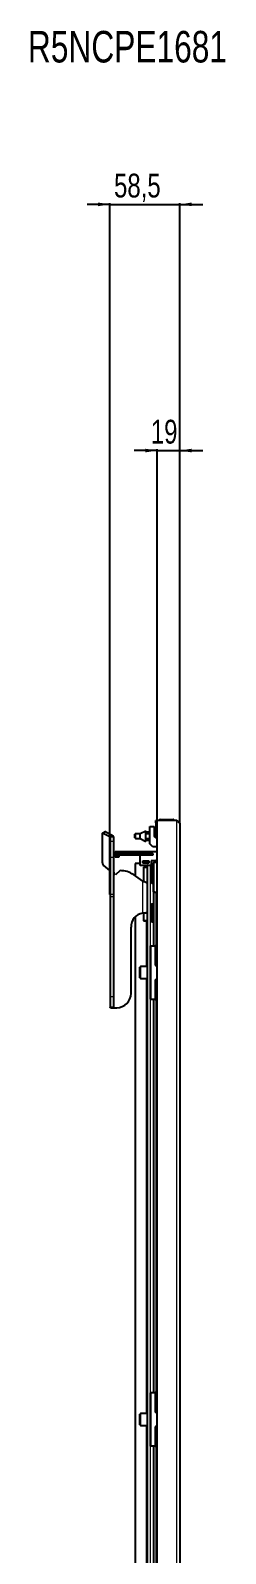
# Model space of a CAD drawing. Header units: millimetres. Extents: x -984 to 2790, y -1538 to 1219.
# Drawn here: x 777 to 941, y -59 to 1219 of the extents above; entities that cross this region are included whole.
import ezdxf

# ---------------------------------------------------------------- set-up
doc = ezdxf.new("R2010")
doc.units = ezdxf.units.MM
doc.layers.add('FORMAT', color=7, linetype='Continuous')
doc.styles.add('SLDTEXTSTYLE0', font='TXT', dxfattribs={"width": 0.75})
doc.dimstyles.new('SLDDIMSTYLE1', dxfattribs={"dimtxt": 20, "dimasz": 10, "dimexe": 0, "dimexo": 0.0625, "dimgap": 5, "dimtad": 2, "dimdec": 1, "dimrnd": 1e-09, "dimzin": 12, "dimdsep": 46, "dimtxsty": 'SLDTEXTSTYLE0', "dimsah": 1, "dimcen": 0.09, "dimadec": 0, "dimazin": 3, "dimtfac": 1, "dimtmove": 0, "dimatfit": 0, "dimfxl": 0, "dimfrac": 2, "dimtolj": 1, "dimtzin": 12, "dimarcsym": 0})

# ---------------------------------------------------------------- blocks, each defined once
blk = doc.blocks.new('_D_4')
at = {"layer": 'FORMAT'}
for p, q in [((843.9, 494.3), (843.9, 1074.3)), ((902.4, 553.7), (902.4, 1074.3)), ((843.9, 1073.3), (824.7, 1073.3)), ((843.9, 1073.3), (902.4, 1073.3)), ((902.4, 1073.3), (921.6, 1073.3))]:
    blk.add_line(p, q, dxfattribs=at)
for points in [[(843.9, 1073.3), (833.9, 1074.9), (833.9, 1071.8)], [(902.4, 1073.3), (912.4, 1071.8), (912.4, 1074.9)]]:
    blk.add_solid(points, dxfattribs=at)
at = {"layer": 'FORMAT', "insert": (847.3, 1099.1), "char_height": 20, "attachment_point": 1, "style": 'SLDTEXTSTYLE0'}
blk.add_mtext('58,5', dxfattribs=at)
blk = doc.blocks.new('_D_5')
at = {"layer": 'FORMAT'}
for p, q in [((883.4, 866.8), (864.2, 866.8)), ((883.4, 556.3), (883.4, 867.8)), ((883.4, 866.8), (902.4, 866.8)), ((902.4, 553.7), (902.4, 867.8)), ((902.4, 866.8), (921.6, 866.8))]:
    blk.add_line(p, q, dxfattribs=at)
for points in [[(883.4, 866.8), (873.4, 868.3), (873.4, 865.2)], [(902.4, 866.8), (912.4, 865.2), (912.4, 868.3)]]:
    blk.add_solid(points, dxfattribs=at)
at = {"layer": 'FORMAT', "insert": (878.1, 892.6), "char_height": 20, "attachment_point": 1, "style": 'SLDTEXTSTYLE0'}
blk.add_mtext('19', dxfattribs=at)

msp = doc.modelspace()

# ---------------------------------------------------------------- linework, layer by layer
at = {"color": 7, "linetype": 'Continuous', "lineweight": 25}
for p, q in [((877.3, 536.78), (877.3, 551.28)), ((877.3, 551.28), (880.8, 551.28)), ((880.8, 551.28), (880.8, 543.56)), ((882.4, 554.28), (882.4, 556.28)), ((883.4, 556.28), (882.4, 556.28)), ((883.4, 554.28), (882.4, 554.28)), ((882.4, 554.28), (882.4, 543.64)), ((883.4, -998.72), (883.4, 556.28)), ((899.8, 556.28), (883.4, 556.28)), ((885.65, 557.03), (885.65, 556.28)), ((885.9, 557.28), (886.8, 557.28)), ((886.8, 557.28), (896.9, 557.28)), ((897.15, 556.28), (897.15, 557.03)), ((902.4, 553.68), (902.4, -996.12)), ((837.53, 520.72), (837.53, 545.2)), ((839.92, 546.8), (837.79, 545.74)), ((838.24, 545.71), (843.74, 542.96)), ((840.36, 546.77), (845.86, 544.03)), ((843.92, 542.75), (843.92, 538.74)), ((843.92, 538.74), (843.92, 525.23)), ((846.92, 542.75), (846.92, 538.74)), ((846.92, 538.74), (846.92, 525.23)), ((864.8, 541.82), (864.8, 544.83)), ((865.3, 545.33), (869.3, 545.33)), ((865.3, 541.32), (869.3, 541.32)), ((869.3, 545.33), (873.8, 547.82)), ((869.3, 541.32), (869.3, 545.33)), ((869.3, 541.32), (873.8, 538.82)), ((873.8, 545.26), (873.8, 547.82)), ((873.8, 546.82), (877.3, 546.82)), ((873.8, 545.32), (877.3, 545.32)), ((873.8, 541.38), (873.8, 545.26)), ((873.8, 538.82), (873.8, 541.38)), ((873.8, 541.32), (877.3, 541.32)), ((873.8, 539.82), (877.3, 539.82)), ((879.8, 534.28), (877.3, 536.78)), ((881.89, 542.11), (883.4, 541.68)), ((882.4, 543.64), (883.4, 542.31)), ((843.92, 525.23), (843.92, 494.34)), ((846.92, 525.23), (846.92, 494.34)), ((848.3, 528.78), (848.3, 530.48)), ((848.3, 530.48), (883.4, 530.48)), ((848.3, 527.28), (848.3, 528.78)), ((848.3, 528.78), (850.3, 528.78)), ((850.3, 527.28), (848.3, 527.28)), ((848.3, 525.48), (848.3, 527.28)), ((851.3, 525.48), (848.3, 525.48)), ((850.3, 528.78), (850.3, 527.28)), ((877.8, 528.78), (850.3, 528.78)), ((877.8, 527.28), (850.3, 527.28)), ((851.3, 527.28), (851.3, 525.48)), ((869.3, 518.48), (869.3, 527.28)), ((877.8, 527.28), (877.8, 528.78)), ((877.8, 528.78), (879.8, 528.78)), ((879.8, 527.28), (877.8, 527.28)), ((883.4, 534.28), (879.8, 534.28)), ((879.8, 528.78), (879.8, 527.28)), ((843.74, 514.44), (838.62, 518.49)), ((848.51, 510.64), (847.22, 512.04)), ((852.45, 514.28), (848.51, 510.64)), ((864.9, 520.28), (864.9, 509.97)), ((869.3, 520.28), (864.9, 520.28)), ((878.3, 518.48), (869.3, 518.48)), ((871.3, 520.48), (871.3, 522.48)), ((871.3, 522.48), (876.3, 522.48)), ((876.3, 520.48), (871.3, 520.48)), ((874.9, 517.13), (871.9, 517.13)), ((871.9, 517.13), (871.9, 516.6)), ((871.9, 516.6), (871.9, 505.31)), ((874.9, 518.48), (874.9, -933.48)), ((876.3, 522.48), (876.3, 520.48)), ((881.15, 522.48), (878.3, 522.48)), ((878.3, 522.48), (878.3, 518.48)), ((878.9, 518.78), (878.4, 518.28)), ((878.4, 504.28), (878.4, 518.28)), ((880.4, 518.78), (878.9, 518.78)), ((878.9, 518.78), (878.9, 503.78)), ((880.2, 516.64), (880.4, 516.64)), ((880.2, 514.64), (880.2, 516.64)), ((880.2, 514.64), (880.4, 514.64)), ((880.2, 512.68), (880.2, 514.64)), ((880.2, 512.68), (880.4, 512.68)), ((880.2, 511.63), (880.4, 511.63)), ((880.2, 510.59), (880.2, 511.63)), ((880.4, 496.58), (880.4, 520.98)), ((880.7, 521.28), (883.4, 521.28)), ((883.4, 523.13), (881.15, 522.48)), ((871.3, 505.48), (863.55, 510.92)), ((874.6, 504.28), (874.9, 504.28)), ((878.4, 504.28), (878.9, 503.78)), ((878.9, 503.78), (880.2, 503.78)), ((880.18, 510.22), (880.2, 510.22)), ((880.4, 507), (880.18, 507)), ((880.2, 510.59), (880.4, 510.59)), ((880.2, 509.2), (880.2, 510.59)), ((880.2, 509.2), (880.4, 509.2)), ((880.2, 508.71), (880.2, 509.2)), ((880.2, 508.71), (880.4, 508.71)), ((880.2, 507.91), (880.2, 508.71)), ((880.2, 507.91), (880.4, 507.91)), ((880.2, 507.13), (880.2, 507.91)), ((880.2, 503.68), (880.4, 503.68)), ((880.2, 503.35), (880.2, 503.68)), ((880.2, 503.35), (880.4, 503.35)), ((880.2, 502.67), (880.2, 503.32)), ((880.2, 502.67), (880.4, 502.67)), ((880.2, 501.64), (880.4, 501.64)), ((880.2, 501.53), (880.2, 501.64)), ((880.2, 501.53), (880.4, 501.53)), ((880.2, 501.29), (880.2, 501.53)), ((880.2, 501.29), (880.4, 501.29)), ((880.2, 500.93), (880.2, 501.29)), ((880.2, 500.93), (880.4, 500.93)), ((843.92, 494.34), (843.92, 492.34)), ((843.92, 492.34), (843.92, 408.28)), ((846.92, 494.34), (846.92, 492.34)), ((846.92, 492.34), (846.92, 408.28)), ((878.9, 486.28), (878.4, 485.78)), ((878.4, 471.78), (878.4, 485.78)), ((880.4, 486.28), (878.9, 486.28)), ((878.9, 486.28), (878.9, 471.28)), ((880.4, 496.28), (880.4, 451.28)), ((880.4, 496.28), (880.7, 496.28)), ((881.35, 496.28), (880.7, 496.28)), ((881.35, 496.28), (882.4, 496.28)), ((882.4, 496.28), (883.4, 496.28)), ((864.9, 475.4), (864.9, -917.83)), ((874.9, 478.53), (871.9, 478.53)), ((871.9, 478.53), (871.9, 472.38)), ((861.51, 411.28), (861.51, 466.78)), ((871.9, 472.38), (871.9, 472.24)), ((871.9, 472.24), (874.9, 472.24)), ((878.4, 471.78), (878.9, 471.28)), ((878.9, 471.28), (880.4, 471.28)), ((877.9, 406.48), (877.9, 451.08)), ((878.1, 451.28), (881.7, 451.28)), ((882.1, 451.28), (881.7, 451.28)), ((881.9, 451.08), (881.9, 434.98)), ((882.1, 451.28), (883.4, 451.28)), ((882.1, 434.78), (883.4, 434.78)), ((868.9, 427.74), (868.9, 433.18)), ((868.9, 424.38), (868.9, 427.74)), ((874.9, 433.78), (869.5, 433.78)), ((869.5, 423.78), (874.9, 423.78)), ((881.9, 422.58), (881.9, 406.48)), ((883.4, 422.78), (882.1, 422.78)), ((843.92, 408.28), (843.92, 399.31)), ((846.92, 399.31), (843.92, 399.31)), ((844.88, 399.28), (847, 399.28)), ((846.92, 408.28), (846.92, 399.31)), ((847.22, 399.28), (847, 399.28)), ((847.22, 399.28), (849.51, 399.28)), ((881.7, 406.28), (878.1, 406.28)), ((880.4, 406.28), (880.4, 76.28)), ((881.7, 406.28), (882.1, 406.28)), ((883.4, 406.28), (882.1, 406.28)), ((877.9, 31.48), (877.9, 76.08)), ((878.1, 76.28), (881.7, 76.28)), ((882.1, 76.28), (881.7, 76.28)), ((881.9, 76.08), (881.9, 59.98)), ((882.1, 76.28), (883.4, 76.28)), ((868.9, 52.74), (868.9, 58.18)), ((868.9, 49.38), (868.9, 52.74)), ((874.9, 58.78), (869.5, 58.78)), ((882.1, 59.78), (883.4, 59.78)), ((869.5, 48.78), (874.9, 48.78)), ((881.9, 47.58), (881.9, 31.48)), ((883.4, 47.78), (882.1, 47.78)), ((881.7, 31.28), (878.1, 31.28)), ((880.4, 31.28), (880.4, -473.72)), ((881.7, 31.28), (882.1, 31.28)), ((883.4, 31.28), (882.1, 31.28))]:
    msp.add_line(p, q, dxfattribs=at)
at = {"color": 8, "linetype": 'Continuous', "lineweight": 18}
for p, q in [((886.59, 557.03), (885.65, 557.03)), ((897.15, 557.03), (886.59, 557.03)), ((899.8, -998.72), (899.8, 556.28)), ((840.36, 546.77), (838.24, 545.71)), ((843.74, 542.96), (845.86, 544.03)), ((843.74, 514.44), (843.74, 542.96)), ((843.92, 542.75), (846.92, 542.75)), ((846.92, 538.74), (843.92, 538.74)), ((865.3, 545.33), (865.3, 541.32)), ((846.92, 525.23), (843.92, 525.23)), ((847.22, 399.28), (847.22, 512.04)), ((874.9, 516.6), (871.9, 516.6)), ((874.3, 518.48), (874.3, 517.13)), ((877.5, 518.48), (877.5, -931.52)), ((880.4, 520.98), (880.7, 520.98)), ((880.7, 521.28), (880.7, 520.98)), ((883.4, 520.98), (880.7, 520.98)), ((880.7, 520.98), (880.7, 496.58)), ((871.3, 478.64), (871.3, 505.48)), ((880.2, 505.41), (880.4, 505.41)), ((846.92, 494.34), (843.92, 494.34)), ((846.92, 492.34), (843.92, 492.34)), ((880.7, 496.58), (880.4, 496.58)), ((880.7, 496.58), (883.4, 496.58)), ((880.7, 496.58), (880.7, 496.28)), ((882.4, 496.28), (882.4, 451.28)), ((874.9, 472.38), (871.9, 472.38)), ((874.3, 472.24), (874.3, 433.78)), ((877.9, 451.08), (878.1, 451.08)), ((878.1, 451.28), (878.1, 451.08)), ((878.1, 451.08), (878.1, 406.48)), ((881.7, 451.08), (878.1, 451.08)), ((881.7, 451.28), (881.7, 451.08)), ((881.7, 434.98), (881.7, 451.08)), ((881.7, 451.08), (881.9, 451.08)), ((881.9, 451.08), (882.1, 451.08)), ((882.1, 451.28), (882.1, 451.08)), ((882.1, 451.08), (882.1, 434.98)), ((883.4, 451.08), (882.1, 451.08)), ((881.9, 434.98), (881.7, 434.98)), ((881.9, 434.98), (882.1, 434.98)), ((882.1, 434.78), (882.1, 434.98)), ((882.1, 434.98), (883.4, 434.98)), ((882.1, 434.78), (882.1, 434.58)), ((883.4, 434.58), (882.1, 434.58)), ((869.5, 433.78), (869.5, 427.6)), ((869.5, 427.6), (869.5, 423.78)), ((874.3, 423.78), (874.3, 58.78)), ((881.7, 422.58), (881.9, 422.58)), ((881.7, 406.48), (881.7, 422.58)), ((882.1, 422.58), (881.9, 422.58)), ((882.1, 422.98), (883.4, 422.98)), ((882.1, 422.98), (882.1, 422.78)), ((882.1, 422.78), (882.1, 422.58)), ((883.4, 422.58), (882.1, 422.58)), ((882.1, 422.58), (882.1, 406.48)), ((846.92, 408.28), (843.92, 408.28)), ((878.1, 406.48), (877.9, 406.48)), ((878.1, 406.48), (881.7, 406.48)), ((878.1, 406.48), (878.1, 406.28)), ((881.7, 406.48), (881.9, 406.48)), ((881.7, 406.48), (881.7, 406.28)), ((882.1, 406.48), (881.9, 406.48)), ((882.1, 406.48), (882.1, 406.28)), ((882.1, 406.48), (883.4, 406.48)), ((882.4, 406.28), (882.4, 76.28)), ((877.9, 76.08), (878.1, 76.08)), ((878.1, 76.28), (878.1, 76.08)), ((878.1, 76.08), (878.1, 31.48)), ((881.7, 76.08), (878.1, 76.08)), ((881.7, 76.28), (881.7, 76.08)), ((881.7, 59.98), (881.7, 76.08)), ((881.7, 76.08), (881.9, 76.08)), ((881.9, 76.08), (882.1, 76.08)), ((882.1, 76.28), (882.1, 76.08)), ((882.1, 76.08), (882.1, 59.98)), ((883.4, 76.08), (882.1, 76.08)), ((869.5, 58.78), (869.5, 52.6)), ((869.5, 52.6), (869.5, 48.78)), ((881.9, 59.98), (881.7, 59.98)), ((881.9, 59.98), (882.1, 59.98)), ((882.1, 59.98), (883.4, 59.98)), ((882.1, 59.78), (882.1, 59.98)), ((882.1, 59.78), (882.1, 59.58)), ((883.4, 59.58), (882.1, 59.58)), ((874.3, 48.78), (874.3, -491.22)), ((881.7, 31.48), (881.7, 47.58)), ((881.7, 47.58), (881.9, 47.58)), ((882.1, 47.58), (881.9, 47.58)), ((882.1, 47.98), (883.4, 47.98)), ((882.1, 47.98), (882.1, 47.78)), ((882.1, 47.78), (882.1, 47.58)), ((882.1, 47.58), (882.1, 31.48)), ((883.4, 47.58), (882.1, 47.58)), ((878.1, 31.48), (877.9, 31.48)), ((878.1, 31.48), (881.7, 31.48)), ((878.1, 31.48), (878.1, 31.28)), ((881.7, 31.48), (881.9, 31.48)), ((881.7, 31.48), (881.7, 31.28)), ((882.1, 31.48), (881.9, 31.48)), ((882.1, 31.48), (882.1, 31.28)), ((882.1, 31.48), (883.4, 31.48)), ((882.4, 31.28), (882.4, -473.72))]:
    msp.add_line(p, q, dxfattribs=at)
at = {"color": 7, "linetype": 'Continuous', "lineweight": 25, "flags": 128}
msp.add_lwpolyline([(837.53, 545.2), (837.55, 545.36), (837.59, 545.51), (837.65, 545.62), (837.74, 545.71), (837.85, 545.76), (837.97, 545.78), (838.1, 545.77), (838.24, 545.71)], dxfattribs=at)
at = {"color": 7, "linetype": 'Continuous', "lineweight": 25}
for centre, radius, start, end in [((885.9, 557.03), 0.25, 90, 180), ((896.9, 557.03), 0.25, 0, 90), ((840.11, 546.35), 0.489, 59.11421, 113.61803), ((843.65, 542.71), 0.266, 8.41625, 70.8623), ((845.34, 542.52), 1.59, 8.41625, 70.8623), ((865.3, 544.83), 0.5, 90, 180), ((865.3, 541.82), 0.5, 180, 270), ((882.3, 543.56), 1.5, 180, 254), ((840.54, 520.81), 3.01, 181.68734, 230.32891), ((852.45, 494.28), 20, 56.30993, 90), ((880.7, 520.98), 0.3, 90, 180), ((880.7, 496.58), 0.3, 180, 270), ((873.08, 467.2), 11.58, 98.85875, 182.06888), ((878.1, 451.08), 0.2, 90, 180), ((881.7, 451.08), 0.2, 0, 90), ((882.1, 434.98), 0.2, 180, 270), ((869.5, 433.18), 0.6, 90, 180), ((869.5, 424.38), 0.6, 180, 270), ((882.1, 422.58), 0.2, 90, 180), ((849.51, 411.28), 12, 270, 0), ((878.1, 406.48), 0.2, 180, 270), ((881.7, 406.48), 0.2, 270, 0), ((878.1, 76.08), 0.2, 90, 180), ((881.7, 76.08), 0.2, 0, 90), ((869.5, 58.18), 0.6, 90, 180), ((882.1, 59.98), 0.2, 180, 270), ((869.5, 49.38), 0.6, 180, 270), ((882.1, 47.58), 0.2, 90, 180), ((878.1, 31.48), 0.2, 180, 270), ((881.7, 31.48), 0.2, 270, 0)]:
    msp.add_arc(centre, radius, start, end, dxfattribs=at)
at = {"color": 8, "linetype": 'Continuous', "lineweight": 18}
for centre, start, end in [((882.1, 434.98), 180, 270), ((882.1, 422.58), 90, 180), ((882.1, 59.98), 180, 270), ((882.1, 47.58), 90, 180)]:
    msp.add_arc(centre, 0.4, start, end, dxfattribs=at)
at = {"color": 7, "linetype": 'Continuous', "lineweight": 25}
for points in [[(899.8, 556.28), (900.14, 556.07), (900.82, 555.63), (901.68, 554.98), (902.28, 554.33), (902.36, 553.9), (902.4, 553.68)], [(843.74, 514.44), (843.77, 514.42), (843.82, 514.37), (843.87, 514.29), (843.91, 514.21), (843.91, 514.16), (843.92, 514.13)], [(846.92, 513.57), (846.94, 513.32), (846.97, 512.81), (847.14, 512.3), (847.22, 512.04)], [(871.3, 505.48), (871.65, 505.38), (872.35, 505.18), (873.3, 504.88), (874.11, 504.58), (874.44, 504.38), (874.6, 504.28)], [(874.6, 478.78), (874.44, 478.77), (874.11, 478.75), (873.3, 478.71), (872.35, 478.68), (871.65, 478.65), (871.3, 478.64)], [(874.9, 478.53), (874.89, 478.57), (874.86, 478.66), (874.69, 478.74), (874.6, 478.78)], [(844.88, 399.28), (844.74, 399.28), (844.45, 399.29), (844.15, 399.3), (843.95, 399.3), (843.93, 399.31), (843.92, 399.31)], [(847, 399.28), (846.99, 399.28), (846.96, 399.29), (846.94, 399.3), (846.92, 399.3), (846.92, 399.31), (846.92, 399.31)]]:
    msp.add_open_spline(points, degree=3, dxfattribs=at)
for points, knots in [([(875.05, 520.48), (875.06, 520.5), (875.12, 520.6), (875.56, 520.77), (876, 520.92), (876.29, 521), (876.3, 521)], [0, 0, 0, 0, 0.10454101, 0.54640575, 0.98824999, 1, 1, 1, 1]), ([(880.2, 511.81), (880.2, 511.85), (880.2, 512.13), (880.2, 512.43), (880.2, 512.68)], [0, 0, 0, 0, 0.13949841, 1, 1, 1, 1]), ([(880.2, 505.41), (880.2, 505.74), (880.2, 506.34), (880.2, 506.91), (880.2, 506.94), (880.2, 506.96)], [0, 0, 0, 0, 0.4156784, 0.7762775, 1, 1, 1, 1]), ([(880.2, 503.68), (880.2, 504.02), (880.2, 504.65), (880.2, 505.17), (880.2, 505.41)], [0, 0, 0, 0, 0.5367999, 1, 1, 1, 1]), ([(880.2, 501.64), (880.2, 501.79), (880.2, 502.05), (880.2, 502.48), (880.2, 502.67)], [0, 0, 0, 0, 0.5476433, 1, 1, 1, 1])]:
    msp.add_open_spline(points, degree=3, knots=knots, dxfattribs=at)

# ---------------------------------------------------------------- texts
at = {"layer": 'FORMAT', "insert": (775.21, 1218.85), "char_height": 26.458, "attachment_point": 1, "style": 'SLDTEXTSTYLE0'}
msp.add_mtext('R5NCPE1681', dxfattribs=at)

# ---------------------------------------------------------------- dimensions: what is measured, and where the dimension line sits
at = {"layer": 'FORMAT'}
for base, p1, picture, middle in [((902.4, 1073.33), (843.92, 494.34), '_D_4', (873.16, 1073.33)), ((902.4, 866.77), (883.4, 556.28), '_D_5', (892.9, 866.77))]:
    dim = msp.add_linear_dim(base=base, p1=p1, p2=(902.4, 553.68), dimstyle='SLDDIMSTYLE1', dxfattribs=at)
    dim.commit()
    dim.dimension.update_dxf_attribs({"geometry": picture, "text_midpoint": middle, "dimtype": 160})

doc.saveas('drawing.dxf')
